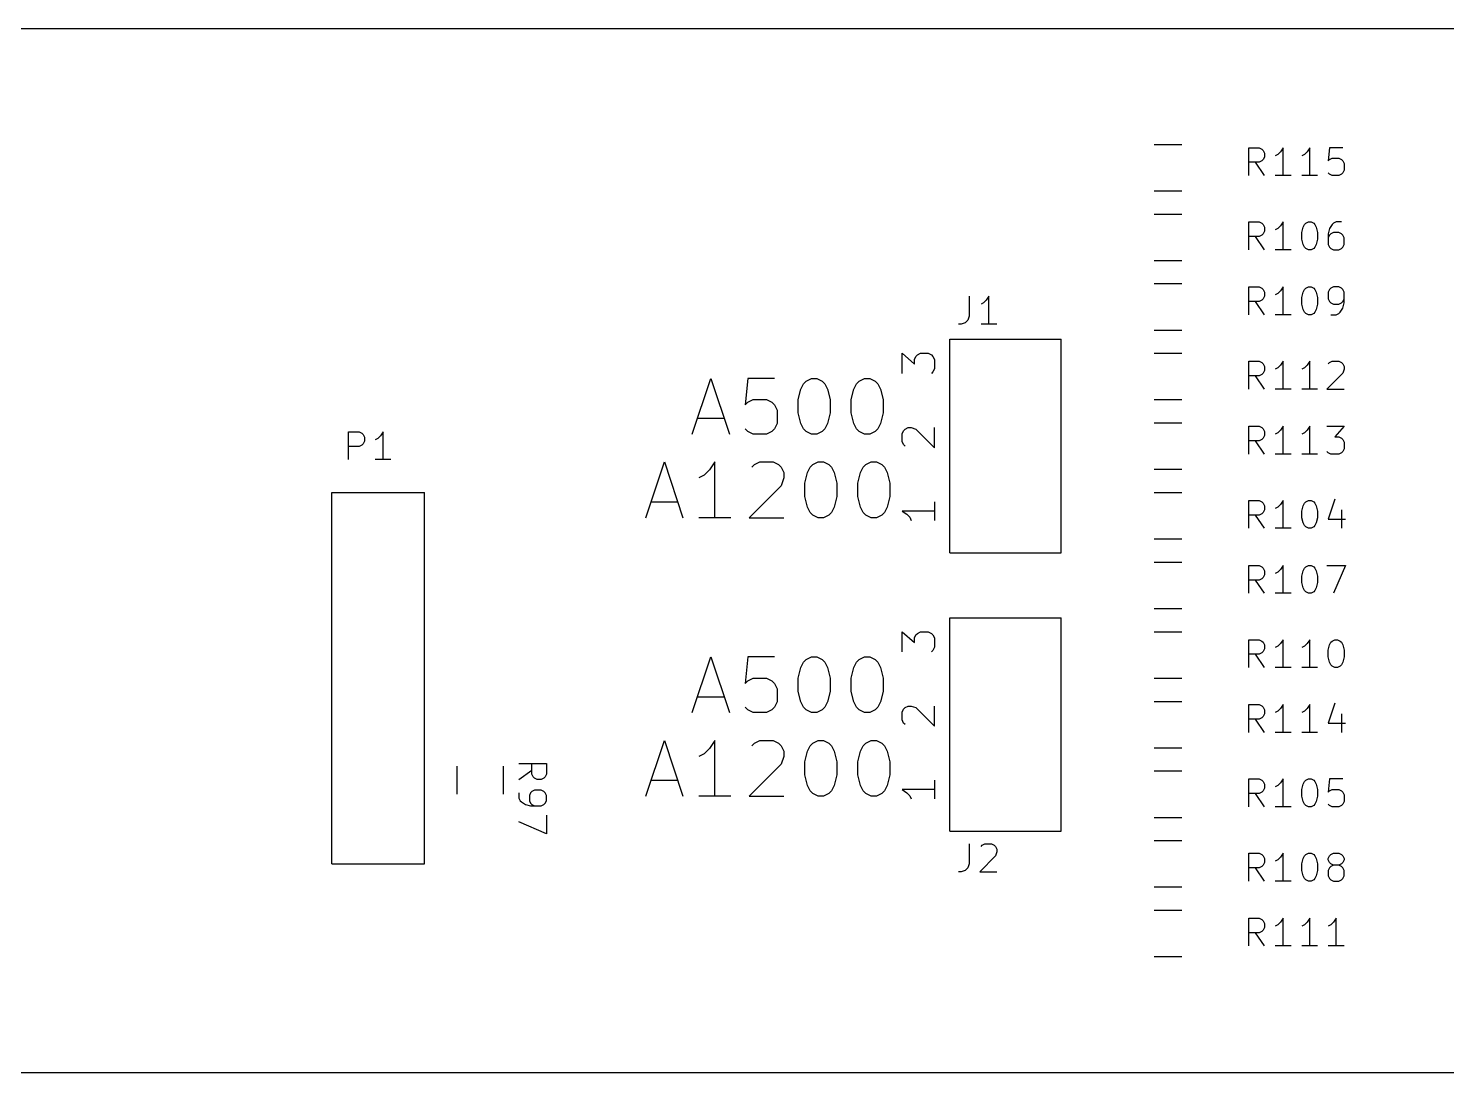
# Model space of a CAD drawing. Extents: x 0 to 449, y -142 to 0.
# Drawn here: x 370.91 to 409.74, y -28.73 to -0.15 of the extents above; entities that cross this region are included whole.
import ezdxf

# ---------------------------------------------------------------- set-up
doc = ezdxf.new("R2010")
doc.units = 0
doc.layers.get('0').update_dxf_attribs({"linetype": 'CONTINUOUS'})

msp = doc.modelspace()

# ---------------------------------------------------------------- linework, layer by layer
at = {"color": 7}
for p, q in [((0.152395, -0.151869), (449.41629, -0.151869)), ((401.727535, -3.326877), (402.489538, -3.326877)), ((404.318793, -4.179594), (404.318793, -3.417592)), ((404.318793, -3.417592), (404.609074, -3.417592)), ((404.609074, -3.417592), (404.681654, -3.453878)), ((404.681654, -3.453878), (404.717934, -3.490163)), ((404.717934, -3.490163), (404.754224, -3.562735)), ((405.262225, -3.417592), (405.189655, -3.526449)), ((405.262225, -4.179594), (405.262225, -3.417592)), ((405.987937, -3.417592), (405.915367, -3.526449)), ((405.987937, -4.179594), (405.987937, -3.417592)), ((406.532229, -3.417592), (406.495939, -3.78045)), ((406.89508, -3.417592), (406.532229, -3.417592)), ((404.609074, -3.816736), (404.318793, -3.816736)), ((404.754224, -4.179594), (404.500223, -3.816736)), ((404.681654, -3.78045), (404.609074, -3.816736)), ((404.717934, -3.744164), (404.681654, -3.78045)), ((404.754224, -3.671592), (404.717934, -3.744164)), ((404.754224, -3.562735), (404.754224, -3.671592)), ((405.117075, -3.59902), (405.044505, -3.635306)), ((405.189655, -3.526449), (405.117075, -3.59902)), ((405.842797, -3.59902), (405.770227, -3.635306)), ((405.915367, -3.526449), (405.842797, -3.59902)), ((406.495939, -3.78045), (406.532229, -3.744164)), ((406.532229, -3.744164), (406.604799, -3.707879)), ((406.604799, -3.707879), (406.78623, -3.707879)), ((406.78623, -3.707879), (406.8588, -3.744164)), ((406.8588, -3.744164), (406.89508, -3.78045)), ((406.89508, -3.78045), (406.93137, -3.853021)), ((406.93137, -3.853021), (406.93137, -4.03445)), ((405.479936, -4.179594), (405.044505, -4.179594)), ((406.205658, -4.179594), (405.770227, -4.179594)), ((406.532229, -4.143308), (406.495939, -4.107022)), ((406.604799, -4.179594), (406.532229, -4.143308)), ((406.78623, -4.179594), (406.604799, -4.179594)), ((406.8588, -4.143308), (406.78623, -4.179594)), ((406.89508, -4.107022), (406.8588, -4.143308)), ((406.93137, -4.03445), (406.89508, -4.107022)), ((401.727535, -4.596881), (402.489538, -4.596881)), ((401.727535, -5.231883), (402.489538, -5.231883)), ((404.318793, -6.2116), (404.318793, -5.449597)), ((404.318793, -5.449597), (404.609074, -5.449597)), ((404.609074, -5.449597), (404.681654, -5.485884)), ((404.681654, -5.812456), (404.609074, -5.848742)), ((404.681654, -5.485884), (404.717934, -5.522169)), ((404.717934, -5.776169), (404.681654, -5.812456)), ((404.717934, -5.522169), (404.754224, -5.594741)), ((404.754224, -5.703598), (404.717934, -5.776169)), ((404.754224, -5.594741), (404.754224, -5.703598)), ((405.117075, -5.631026), (405.044505, -5.667312)), ((405.189655, -5.558455), (405.117075, -5.631026)), ((405.262225, -5.449597), (405.189655, -5.558455)), ((405.262225, -6.2116), (405.262225, -5.449597)), ((405.770227, -5.739884), (405.806507, -5.594741)), ((405.770227, -5.921313), (405.770227, -5.739884)), ((405.806507, -5.594741), (405.842797, -5.522169)), ((405.842797, -5.522169), (405.879077, -5.485884)), ((405.879077, -5.485884), (405.951657, -5.449597)), ((405.951657, -5.449597), (406.024228, -5.449597)), ((406.024228, -5.449597), (406.096798, -5.485884)), ((406.096798, -5.485884), (406.133078, -5.522169)), ((406.133078, -5.522169), (406.169368, -5.594741)), ((406.169368, -5.594741), (406.205658, -5.739884)), ((406.205658, -5.739884), (406.205658, -5.921313)), ((406.532229, -5.631026), (406.495939, -5.776169)), ((406.495939, -5.776169), (406.495939, -6.066456)), ((406.532229, -5.812456), (406.495939, -5.885027)), ((406.604799, -5.522169), (406.532229, -5.631026)), ((406.568509, -5.776169), (406.532229, -5.812456)), ((406.641079, -5.739884), (406.568509, -5.776169)), ((406.641079, -5.485884), (406.604799, -5.522169)), ((406.713659, -5.449597), (406.641079, -5.485884)), ((406.78623, -5.739884), (406.641079, -5.739884)), ((406.8588, -5.449597), (406.713659, -5.449597)), ((406.8588, -5.776169), (406.78623, -5.739884)), ((406.89508, -5.812456), (406.8588, -5.776169)), ((406.93137, -5.885027), (406.89508, -5.812456)), ((404.609074, -5.848742), (404.318793, -5.848742)), ((404.754224, -6.2116), (404.500223, -5.848742)), ((405.479936, -6.2116), (405.044505, -6.2116)), ((405.806507, -6.066456), (405.770227, -5.921313)), ((405.842797, -6.139027), (405.806507, -6.066456)), ((405.879077, -6.175314), (405.842797, -6.139027)), ((405.951657, -6.2116), (405.879077, -6.175314)), ((406.024228, -6.2116), (405.951657, -6.2116)), ((406.096798, -6.175314), (406.024228, -6.2116)), ((406.133078, -6.139027), (406.096798, -6.175314)), ((406.169368, -6.066456), (406.133078, -6.139027)), ((406.205658, -5.921313), (406.169368, -6.066456)), ((406.495939, -6.066456), (406.532229, -6.139027)), ((406.532229, -6.139027), (406.568509, -6.175314)), ((406.568509, -6.175314), (406.641079, -6.2116)), ((406.641079, -6.2116), (406.78623, -6.2116)), ((406.78623, -6.2116), (406.8588, -6.175314)), ((406.8588, -6.175314), (406.89508, -6.139027)), ((406.89508, -6.139027), (406.93137, -6.066456)), ((406.93137, -6.066456), (406.93137, -5.885027)), ((401.727535, -6.501886), (402.489538, -6.501886)), ((401.727535, -7.136888), (402.489538, -7.136888)), ((404.318793, -7.989605), (404.318793, -7.227603)), ((404.318793, -7.227603), (404.609074, -7.227603)), ((404.609074, -7.227603), (404.681654, -7.263889)), ((404.681654, -7.263889), (404.717934, -7.300174)), ((404.717934, -7.300174), (404.754224, -7.372746)), ((404.754224, -7.372746), (404.754224, -7.481603)), ((405.189655, -7.33646), (405.117075, -7.409031)), ((405.262225, -7.227603), (405.189655, -7.33646)), ((405.262225, -7.989605), (405.262225, -7.227603)), ((405.770227, -7.517889), (405.806507, -7.372746)), ((405.806507, -7.372746), (405.842797, -7.300174)), ((405.842797, -7.300174), (405.879077, -7.263889)), ((405.879077, -7.263889), (405.951657, -7.227603)), ((405.951657, -7.227603), (406.024228, -7.227603)), ((406.024228, -7.227603), (406.096798, -7.263889)), ((406.096798, -7.263889), (406.133078, -7.300174)), ((406.133078, -7.300174), (406.169368, -7.372746)), ((406.169368, -7.372746), (406.205658, -7.517889)), ((406.532229, -7.300174), (406.495939, -7.372746)), ((406.495939, -7.372746), (406.495939, -7.554174)), ((406.568509, -7.263889), (406.532229, -7.300174)), ((406.641079, -7.227603), (406.568509, -7.263889)), ((406.78623, -7.227603), (406.641079, -7.227603)), ((406.8588, -7.263889), (406.78623, -7.227603)), ((406.89508, -7.300174), (406.8588, -7.263889)), ((406.93137, -7.372746), (406.89508, -7.300174)), ((406.93137, -7.663032), (406.93137, -7.372746)), ((396.662481, -7.481603), (396.662481, -8.025891)), ((397.061632, -7.663032), (396.989052, -7.699318)), ((397.134202, -7.590461), (397.061632, -7.663032)), ((397.206773, -7.481603), (397.134202, -7.590461)), ((397.206773, -8.243605), (397.206773, -7.481603)), ((404.609074, -7.626747), (404.318793, -7.626747)), ((404.754224, -7.989605), (404.500223, -7.626747)), ((404.681654, -7.590461), (404.609074, -7.626747)), ((404.717934, -7.554174), (404.681654, -7.590461)), ((404.754224, -7.481603), (404.717934, -7.554174)), ((405.117075, -7.409031), (405.044505, -7.445317)), ((405.770227, -7.699318), (405.770227, -7.517889)), ((405.806507, -7.844461), (405.770227, -7.699318)), ((406.205658, -7.699318), (406.169368, -7.844461)), ((406.205658, -7.517889), (406.205658, -7.699318)), ((406.495939, -7.554174), (406.532229, -7.626747)), ((406.532229, -7.626747), (406.568509, -7.663032)), ((406.568509, -7.663032), (406.641079, -7.699318)), ((406.641079, -7.699318), (406.78623, -7.699318)), ((406.78623, -7.699318), (406.8588, -7.663032)), ((406.8588, -7.663032), (406.89508, -7.626747)), ((406.89508, -7.626747), (406.93137, -7.554174)), ((406.89508, -7.808175), (406.93137, -7.663032)), ((396.626201, -8.134748), (396.553631, -8.207319)), ((396.662481, -8.025891), (396.626201, -8.134748)), ((405.479936, -7.989605), (405.044505, -7.989605)), ((405.842797, -7.917032), (405.806507, -7.844461)), ((405.879077, -7.953319), (405.842797, -7.917032)), ((405.951657, -7.989605), (405.879077, -7.953319)), ((406.024228, -7.989605), (405.951657, -7.989605)), ((406.096798, -7.953319), (406.024228, -7.989605)), ((406.133078, -7.917032), (406.096798, -7.953319)), ((406.169368, -7.844461), (406.133078, -7.917032)), ((406.568509, -7.989605), (406.713659, -7.989605)), ((406.713659, -7.989605), (406.78623, -7.953319)), ((406.78623, -7.953319), (406.82251, -7.917032)), ((406.82251, -7.917032), (406.89508, -7.808175)), ((396.44477, -8.243605), (396.3722, -8.243605)), ((396.553631, -8.207319), (396.44477, -8.243605)), ((397.424483, -8.243605), (396.989052, -8.243605)), ((401.727535, -8.406892), (402.489538, -8.406892)), ((396.13952, -14.502909), (396.13952, -8.660893)), ((396.13952, -8.660893), (399.187528, -8.660893)), ((399.187528, -14.502909), (399.187528, -8.660893)), ((394.827176, -9.594345), (394.827176, -9.04401)), ((394.827176, -9.04401), (395.165847, -9.340344)), ((395.165847, -9.213344), (395.208177, -9.128677)), ((395.165847, -9.340344), (395.165847, -9.213344)), ((395.208177, -9.128677), (395.250517, -9.086344)), ((395.250517, -9.086344), (395.335177, -9.04401)), ((395.335177, -9.04401), (395.546848, -9.04401)), ((395.546848, -9.04401), (395.631518, -9.086344)), ((395.631518, -9.086344), (395.673848, -9.128677)), ((395.673848, -9.128677), (395.716178, -9.213344)), ((395.716178, -9.213344), (395.716178, -9.467345)), ((401.727535, -9.041894), (402.489538, -9.041894)), ((404.318793, -10.02161), (404.318793, -9.259608)), ((404.318793, -9.259608), (404.609074, -9.259608)), ((404.609074, -9.259608), (404.681654, -9.295894)), ((404.681654, -9.295894), (404.717934, -9.332179)), ((405.262225, -9.259608), (405.189655, -9.368466)), ((405.262225, -10.02161), (405.262225, -9.259608)), ((405.987937, -9.259608), (405.915367, -9.368466)), ((405.987937, -10.02161), (405.987937, -9.259608)), ((406.495939, -9.332179), (406.532229, -9.295894)), ((406.532229, -9.295894), (406.604799, -9.259608)), ((406.604799, -9.259608), (406.78623, -9.259608)), ((406.78623, -9.259608), (406.8588, -9.295894)), ((406.8588, -9.295894), (406.89508, -9.332179)), ((395.673848, -9.552011), (395.631518, -9.594345)), ((395.716178, -9.467345), (395.673848, -9.552011)), ((404.609074, -9.658752), (404.318793, -9.658752)), ((404.754224, -10.02161), (404.500223, -9.658752)), ((404.681654, -9.622466), (404.609074, -9.658752)), ((404.717934, -9.58618), (404.681654, -9.622466)), ((404.717934, -9.332179), (404.754224, -9.404752)), ((404.754224, -9.513609), (404.717934, -9.58618)), ((404.754224, -9.404752), (404.754224, -9.513609)), ((405.117075, -9.441037), (405.044505, -9.477323)), ((405.189655, -9.368466), (405.117075, -9.441037)), ((405.842797, -9.441037), (405.770227, -9.477323)), ((405.915367, -9.368466), (405.842797, -9.441037)), ((406.89508, -9.58618), (406.459659, -10.02161)), ((406.89508, -9.332179), (406.93137, -9.404752)), ((406.93137, -9.477323), (406.89508, -9.58618)), ((406.93137, -9.404752), (406.93137, -9.477323)), ((389.08374, -11.255328), (389.591741, -9.731324)), ((389.591741, -9.731324), (390.099743, -11.255328)), ((390.607744, -9.731324), (390.535174, -10.45704)), ((391.333456, -9.731324), (390.607744, -9.731324)), ((391.986608, -10.311897), (392.059178, -10.02161)), ((392.059178, -10.02161), (392.131748, -9.876467)), ((392.131748, -9.876467), (392.204318, -9.803896)), ((392.204318, -9.803896), (392.349459, -9.731324)), ((392.349459, -9.731324), (392.494609, -9.731324)), ((392.494609, -9.731324), (392.63975, -9.803896)), ((392.63975, -9.803896), (392.71232, -9.876467)), ((392.71232, -9.876467), (392.78489, -10.02161)), ((392.78489, -10.02161), (392.85746, -10.311897)), ((393.438032, -10.311897), (393.510612, -10.02161)), ((393.510612, -10.02161), (393.583182, -9.876467)), ((393.583182, -9.876467), (393.655753, -9.803896)), ((393.655753, -9.803896), (393.800893, -9.731324)), ((393.800893, -9.731324), (393.946033, -9.731324)), ((393.946033, -9.731324), (394.091184, -9.803896)), ((394.091184, -9.803896), (394.163754, -9.876467)), ((394.163754, -9.876467), (394.236324, -10.02161)), ((394.236324, -10.02161), (394.308894, -10.311897)), ((405.479936, -10.02161), (405.044505, -10.02161)), ((406.205658, -10.02161), (405.770227, -10.02161)), ((406.459659, -10.02161), (406.93137, -10.02161)), ((390.535174, -10.45704), (390.607744, -10.384468)), ((390.607744, -10.384468), (390.752884, -10.311897)), ((390.752884, -10.311897), (391.115745, -10.311897)), ((391.115745, -10.311897), (391.260886, -10.384468)), ((391.260886, -10.384468), (391.333456, -10.45704)), ((391.333456, -10.45704), (391.406026, -10.602183)), ((391.986608, -10.674755), (391.986608, -10.311897)), ((392.85746, -10.311897), (392.85746, -10.674755)), ((393.438032, -10.674755), (393.438032, -10.311897)), ((394.308894, -10.311897), (394.308894, -10.674755)), ((401.727535, -10.311897), (402.489538, -10.311897)), ((389.22888, -10.819899), (389.954602, -10.819899)), ((391.406026, -10.602183), (391.406026, -10.965041)), ((392.059178, -10.965041), (391.986608, -10.674755)), ((392.85746, -10.674755), (392.78489, -10.965041)), ((393.510612, -10.965041), (393.438032, -10.674755)), ((394.308894, -10.674755), (394.236324, -10.965041)), ((379.674373, -11.952016), (379.674373, -11.190014)), ((379.674373, -11.190014), (379.964654, -11.190014)), ((379.964654, -11.190014), (380.037234, -11.2263)), ((380.037234, -11.2263), (380.073514, -11.262585)), ((380.617806, -11.190014), (380.545236, -11.298871)), ((380.617806, -11.952016), (380.617806, -11.190014)), ((390.607744, -11.182757), (390.535174, -11.110184)), ((390.752884, -11.255328), (390.607744, -11.182757)), ((391.115745, -11.255328), (390.752884, -11.255328)), ((391.260886, -11.182757), (391.115745, -11.255328)), ((391.333456, -11.110184), (391.260886, -11.182757)), ((391.406026, -10.965041), (391.333456, -11.110184)), ((392.131748, -11.110184), (392.059178, -10.965041)), ((392.204318, -11.182757), (392.131748, -11.110184)), ((392.349459, -11.255328), (392.204318, -11.182757)), ((392.494609, -11.255328), (392.349459, -11.255328)), ((392.63975, -11.182757), (392.494609, -11.255328)), ((392.71232, -11.110184), (392.63975, -11.182757)), ((392.78489, -10.965041), (392.71232, -11.110184)), ((393.583182, -11.110184), (393.510612, -10.965041)), ((393.655753, -11.182757), (393.583182, -11.110184)), ((393.800893, -11.255328), (393.655753, -11.182757)), ((393.946033, -11.255328), (393.800893, -11.255328)), ((394.091184, -11.182757), (393.946033, -11.255328)), ((394.163754, -11.110184), (394.091184, -11.182757)), ((394.236324, -10.965041), (394.163754, -11.110184)), ((394.827176, -11.24535), (394.869516, -11.160683)), ((394.827176, -11.457016), (394.827176, -11.24535)), ((394.869516, -11.160683), (394.911846, -11.11835)), ((394.911846, -11.11835), (394.996516, -11.076015)), ((394.996516, -11.076015), (395.081177, -11.076015)), ((395.081177, -11.076015), (395.208177, -11.11835)), ((395.208177, -11.11835), (395.716178, -11.626351)), ((395.716178, -11.626351), (395.716178, -11.076015)), ((401.727535, -10.946899), (402.489538, -10.946899)), ((404.318793, -11.799615), (404.318793, -11.037613)), ((404.318793, -11.037613), (404.609074, -11.037613)), ((404.609074, -11.037613), (404.681654, -11.073899)), ((404.681654, -11.073899), (404.717934, -11.110184)), ((404.717934, -11.110184), (404.754224, -11.182757)), ((404.754224, -11.182757), (404.754224, -11.291614)), ((405.117075, -11.219042), (405.044505, -11.255328)), ((405.189655, -11.146471), (405.117075, -11.219042)), ((405.262225, -11.037613), (405.189655, -11.146471)), ((405.262225, -11.799615), (405.262225, -11.037613)), ((405.842797, -11.219042), (405.770227, -11.255328)), ((405.915367, -11.146471), (405.842797, -11.219042)), ((405.987937, -11.037613), (405.915367, -11.146471)), ((405.987937, -11.799615), (405.987937, -11.037613)), ((406.459659, -11.037613), (406.93137, -11.037613)), ((406.93137, -11.037613), (406.677369, -11.3279)), ((379.964654, -11.589158), (379.674373, -11.589158)), ((380.037234, -11.552872), (379.964654, -11.589158)), ((380.073514, -11.516586), (380.037234, -11.552872)), ((380.073514, -11.262585), (380.109804, -11.335157)), ((380.109804, -11.444014), (380.073514, -11.516586)), ((380.109804, -11.335157), (380.109804, -11.444014)), ((380.472655, -11.371442), (380.400085, -11.407728)), ((380.545236, -11.298871), (380.472655, -11.371442)), ((394.869516, -11.541684), (394.827176, -11.457016)), ((394.911846, -11.584017), (394.869516, -11.541684)), ((404.609074, -11.436757), (404.318793, -11.436757)), ((404.754224, -11.799615), (404.500223, -11.436757)), ((404.681654, -11.400471), (404.609074, -11.436757)), ((404.717934, -11.364185), (404.681654, -11.400471)), ((404.754224, -11.291614), (404.717934, -11.364185)), ((406.677369, -11.3279), (406.78623, -11.3279)), ((406.78623, -11.3279), (406.8588, -11.364185)), ((406.8588, -11.364185), (406.89508, -11.400471)), ((406.89508, -11.400471), (406.93137, -11.473043)), ((406.93137, -11.473043), (406.93137, -11.654472)), ((380.835516, -11.952016), (380.400085, -11.952016)), ((387.813736, -13.541334), (388.321738, -12.01733)), ((388.321738, -12.01733), (388.829739, -13.541334)), ((389.700601, -12.01733), (389.555451, -12.235045)), ((389.700601, -13.541334), (389.700601, -12.01733)), ((390.789174, -12.089902), (390.934315, -12.01733)), ((390.934315, -12.01733), (391.297176, -12.01733)), ((391.297176, -12.01733), (391.442316, -12.089902)), ((392.385749, -12.089902), (392.530889, -12.01733)), ((392.530889, -12.01733), (392.67603, -12.01733)), ((392.67603, -12.01733), (392.82118, -12.089902)), ((393.837183, -12.089902), (393.982324, -12.01733)), ((393.982324, -12.01733), (394.127464, -12.01733)), ((394.127464, -12.01733), (394.272614, -12.089902)), ((405.479936, -11.799615), (405.044505, -11.799615)), ((406.205658, -11.799615), (405.770227, -11.799615)), ((406.495939, -11.763329), (406.459659, -11.727043)), ((406.568509, -11.799615), (406.495939, -11.763329)), ((406.78623, -11.799615), (406.568509, -11.799615)), ((406.8588, -11.763329), (406.78623, -11.799615)), ((406.89508, -11.727043), (406.8588, -11.763329)), ((406.93137, -11.654472), (406.89508, -11.727043)), ((389.410311, -12.380188), (389.26517, -12.45276)), ((389.555451, -12.235045), (389.410311, -12.380188)), ((390.716604, -12.162473), (390.789174, -12.089902)), ((391.442316, -12.089902), (391.514887, -12.162473)), ((391.514887, -12.162473), (391.587457, -12.307617)), ((391.587457, -12.307617), (391.587457, -12.45276)), ((392.168028, -12.597904), (392.240609, -12.307617)), ((392.240609, -12.307617), (392.313179, -12.162473)), ((392.313179, -12.162473), (392.385749, -12.089902)), ((392.82118, -12.089902), (392.89375, -12.162473)), ((392.89375, -12.162473), (392.966321, -12.307617)), ((392.966321, -12.307617), (393.038891, -12.597904)), ((393.619462, -12.597904), (393.692033, -12.307617)), ((393.692033, -12.307617), (393.764613, -12.162473)), ((393.764613, -12.162473), (393.837183, -12.089902)), ((394.272614, -12.089902), (394.345185, -12.162473)), ((394.345185, -12.162473), (394.417755, -12.307617)), ((394.417755, -12.307617), (394.490325, -12.597904)), ((401.727535, -12.216903), (402.489538, -12.216903)), ((391.514887, -12.670475), (390.644024, -13.541334)), ((391.587457, -12.45276), (391.514887, -12.670475)), ((392.168028, -12.960762), (392.168028, -12.597904)), ((393.038891, -12.597904), (393.038891, -12.960762)), ((393.619462, -12.960762), (393.619462, -12.597904)), ((394.490325, -12.597904), (394.490325, -12.960762)), ((379.216722, -12.851904), (381.756729, -12.851904)), ((379.216722, -23.011933), (379.216722, -12.851904)), ((381.756729, -23.011933), (381.756729, -12.851904)), ((387.958876, -13.105905), (388.684599, -13.105905)), ((392.240609, -13.251048), (392.168028, -12.960762)), ((393.038891, -12.960762), (392.966321, -13.251048)), ((393.692033, -13.251048), (393.619462, -12.960762)), ((394.490325, -12.960762), (394.417755, -13.251048)), ((395.716178, -13.108021), (395.716178, -13.616023)), ((401.727535, -12.851904), (402.489538, -12.851904)), ((404.318793, -13.831621), (404.318793, -13.069619)), ((404.318793, -13.069619), (404.609074, -13.069619)), ((404.609074, -13.069619), (404.681654, -13.105905)), ((404.681654, -13.105905), (404.717934, -13.14219)), ((404.717934, -13.14219), (404.754224, -13.214762)), ((405.189655, -13.178476), (405.117075, -13.251048)), ((405.262225, -13.069619), (405.189655, -13.178476)), ((405.262225, -13.831621), (405.262225, -13.069619)), ((405.806507, -13.214762), (405.842797, -13.14219)), ((405.842797, -13.14219), (405.879077, -13.105905)), ((405.879077, -13.105905), (405.951657, -13.069619)), ((405.951657, -13.069619), (406.024228, -13.069619)), ((406.024228, -13.069619), (406.096798, -13.105905)), ((406.096798, -13.105905), (406.133078, -13.14219)), ((406.133078, -13.14219), (406.169368, -13.214762)), ((406.677369, -13.033333), (406.495939, -13.57762)), ((390.136023, -13.541334), (389.26517, -13.541334)), ((390.644024, -13.541334), (391.587457, -13.541334)), ((392.313179, -13.396191), (392.240609, -13.251048)), ((392.385749, -13.468763), (392.313179, -13.396191)), ((392.530889, -13.541334), (392.385749, -13.468763)), ((392.67603, -13.541334), (392.530889, -13.541334)), ((392.82118, -13.468763), (392.67603, -13.541334)), ((392.89375, -13.396191), (392.82118, -13.468763)), ((392.966321, -13.251048), (392.89375, -13.396191)), ((393.764613, -13.396191), (393.692033, -13.251048)), ((393.837183, -13.468763), (393.764613, -13.396191)), ((393.982324, -13.541334), (393.837183, -13.468763)), ((394.127464, -13.541334), (393.982324, -13.541334)), ((394.272614, -13.468763), (394.127464, -13.541334)), ((394.345185, -13.396191), (394.272614, -13.468763)), ((394.417755, -13.251048), (394.345185, -13.396191)), ((395.716178, -13.362022), (394.827176, -13.362022)), ((394.827176, -13.362022), (394.954176, -13.446689)), ((394.954176, -13.446689), (395.038847, -13.531356)), ((395.038847, -13.531356), (395.081177, -13.616023)), ((404.609074, -13.468763), (404.318793, -13.468763)), ((404.754224, -13.831621), (404.500223, -13.468763)), ((404.681654, -13.432477), (404.609074, -13.468763)), ((404.717934, -13.396191), (404.681654, -13.432477)), ((404.754224, -13.32362), (404.717934, -13.396191)), ((404.754224, -13.214762), (404.754224, -13.32362)), ((405.117075, -13.251048), (405.044505, -13.287334)), ((405.770227, -13.359906), (405.806507, -13.214762)), ((405.770227, -13.541334), (405.770227, -13.359906)), ((405.806507, -13.686478), (405.770227, -13.541334)), ((406.169368, -13.214762), (406.205658, -13.359906)), ((406.205658, -13.541334), (406.169368, -13.686478)), ((406.205658, -13.359906), (406.205658, -13.541334)), ((406.495939, -13.57762), (406.96766, -13.57762)), ((406.8588, -13.32362), (406.8588, -13.831621)), ((405.479936, -13.831621), (405.044505, -13.831621)), ((405.842797, -13.759049), (405.806507, -13.686478)), ((405.879077, -13.795335), (405.842797, -13.759049)), ((405.951657, -13.831621), (405.879077, -13.795335)), ((406.024228, -13.831621), (405.951657, -13.831621)), ((406.096798, -13.795335), (406.024228, -13.831621)), ((406.133078, -13.759049), (406.096798, -13.795335)), ((406.169368, -13.686478), (406.133078, -13.759049)), ((401.727535, -14.121908), (402.489538, -14.121908)), ((396.13952, -14.502909), (399.187528, -14.502909)), ((401.727535, -14.75691), (402.489538, -14.75691)), ((404.318793, -15.609626), (404.318793, -14.847624)), ((404.318793, -14.847624), (404.609074, -14.847624)), ((404.609074, -14.847624), (404.681654, -14.88391)), ((404.681654, -14.88391), (404.717934, -14.920195)), ((404.717934, -14.920195), (404.754224, -14.992767)), ((404.754224, -15.101625), (404.717934, -15.174196)), ((404.754224, -14.992767), (404.754224, -15.101625)), ((405.117075, -15.029053), (405.044505, -15.065339)), ((405.189655, -14.956481), (405.117075, -15.029053)), ((405.262225, -14.847624), (405.189655, -14.956481)), ((405.262225, -15.609626), (405.262225, -14.847624)), ((405.770227, -15.137911), (405.806507, -14.992767)), ((405.770227, -15.319339), (405.770227, -15.137911)), ((405.806507, -14.992767), (405.842797, -14.920195)), ((405.842797, -14.920195), (405.879077, -14.88391)), ((405.879077, -14.88391), (405.951657, -14.847624)), ((405.951657, -14.847624), (406.024228, -14.847624)), ((406.024228, -14.847624), (406.096798, -14.88391)), ((406.096798, -14.88391), (406.133078, -14.920195)), ((406.133078, -14.920195), (406.169368, -14.992767)), ((406.169368, -14.992767), (406.205658, -15.137911)), ((406.205658, -15.137911), (406.205658, -15.319339)), ((406.459659, -14.847624), (406.96766, -14.847624)), ((406.96766, -14.847624), (406.641079, -15.609626)), ((404.609074, -15.246768), (404.318793, -15.246768)), ((404.754224, -15.609626), (404.500223, -15.246768)), ((404.681654, -15.210482), (404.609074, -15.246768)), ((404.717934, -15.174196), (404.681654, -15.210482)), ((405.806507, -15.464483), (405.770227, -15.319339)), ((405.842797, -15.537054), (405.806507, -15.464483)), ((406.169368, -15.464483), (406.133078, -15.537054)), ((406.205658, -15.319339), (406.169368, -15.464483)), ((405.479936, -15.609626), (405.044505, -15.609626)), ((405.879077, -15.57334), (405.842797, -15.537054)), ((405.951657, -15.609626), (405.879077, -15.57334)), ((406.024228, -15.609626), (405.951657, -15.609626)), ((406.096798, -15.57334), (406.024228, -15.609626)), ((406.133078, -15.537054), (406.096798, -15.57334)), ((396.13952, -22.122931), (396.13952, -16.280914)), ((396.13952, -16.280914), (399.187528, -16.280914)), ((399.187528, -22.122931), (399.187528, -16.280914)), ((401.727535, -16.026913), (402.489538, -16.026913)), ((394.827176, -17.214367), (394.827176, -16.664031)), ((394.827176, -16.664031), (395.165847, -16.960366)), ((395.250517, -16.706365), (395.335177, -16.664031)), ((395.335177, -16.664031), (395.546848, -16.664031)), ((395.546848, -16.664031), (395.631518, -16.706365)), ((401.727535, -16.661915), (402.489538, -16.661915)), ((395.165847, -16.833366), (395.208177, -16.748698)), ((395.165847, -16.960366), (395.165847, -16.833366)), ((395.208177, -16.748698), (395.250517, -16.706365)), ((395.631518, -16.706365), (395.673848, -16.748698)), ((395.673848, -16.748698), (395.716178, -16.833366)), ((395.716178, -16.833366), (395.716178, -17.087366)), ((404.318793, -17.641632), (404.318793, -16.87963)), ((404.318793, -16.87963), (404.609074, -16.87963)), ((404.609074, -16.87963), (404.681654, -16.915916)), ((404.681654, -16.915916), (404.717934, -16.952201)), ((404.717934, -16.952201), (404.754224, -17.024773)), ((404.754224, -17.024773), (404.754224, -17.133631)), ((405.117075, -17.061058), (405.044505, -17.097344)), ((405.189655, -16.988487), (405.117075, -17.061058)), ((405.262225, -16.87963), (405.189655, -16.988487)), ((405.262225, -17.641632), (405.262225, -16.87963)), ((405.842797, -17.061058), (405.770227, -17.097344)), ((405.915367, -16.988487), (405.842797, -17.061058)), ((405.987937, -16.87963), (405.915367, -16.988487)), ((405.987937, -17.641632), (405.987937, -16.87963)), ((406.495939, -17.169917), (406.532229, -17.024773)), ((406.532229, -17.024773), (406.568509, -16.952201)), ((406.568509, -16.952201), (406.604799, -16.915916)), ((406.604799, -16.915916), (406.677369, -16.87963)), ((406.677369, -16.87963), (406.74994, -16.87963)), ((406.74994, -16.87963), (406.82251, -16.915916)), ((406.82251, -16.915916), (406.8588, -16.952201)), ((406.8588, -16.952201), (406.89508, -17.024773)), ((406.89508, -17.024773), (406.93137, -17.169917)), ((389.08374, -18.875349), (389.591741, -17.351345)), ((389.591741, -17.351345), (390.099743, -18.875349)), ((390.607744, -17.351345), (390.535174, -18.077061)), ((391.333456, -17.351345), (390.607744, -17.351345)), ((392.131748, -17.496489), (392.204318, -17.423917)), ((392.204318, -17.423917), (392.349459, -17.351345)), ((392.349459, -17.351345), (392.494609, -17.351345)), ((392.494609, -17.351345), (392.63975, -17.423917)), ((392.63975, -17.423917), (392.71232, -17.496489)), ((393.583182, -17.496489), (393.655753, -17.423917)), ((393.655753, -17.423917), (393.800893, -17.351345)), ((393.800893, -17.351345), (393.946033, -17.351345)), ((393.946033, -17.351345), (394.091184, -17.423917)), ((394.091184, -17.423917), (394.163754, -17.496489)), ((395.673848, -17.172033), (395.631518, -17.214367)), ((395.716178, -17.087366), (395.673848, -17.172033)), ((404.609074, -17.278774), (404.318793, -17.278774)), ((404.754224, -17.641632), (404.500223, -17.278774)), ((404.681654, -17.242488), (404.609074, -17.278774)), ((404.717934, -17.206202), (404.681654, -17.242488)), ((404.754224, -17.133631), (404.717934, -17.206202)), ((406.495939, -17.351345), (406.495939, -17.169917)), ((406.532229, -17.496489), (406.495939, -17.351345)), ((406.93137, -17.351345), (406.89508, -17.496489)), ((406.93137, -17.169917), (406.93137, -17.351345)), ((391.986608, -17.931919), (392.059178, -17.641632)), ((392.059178, -17.641632), (392.131748, -17.496489)), ((392.71232, -17.496489), (392.78489, -17.641632)), ((392.78489, -17.641632), (392.85746, -17.931919)), ((393.438032, -17.931919), (393.510612, -17.641632)), ((393.510612, -17.641632), (393.583182, -17.496489)), ((394.163754, -17.496489), (394.236324, -17.641632)), ((394.236324, -17.641632), (394.308894, -17.931919)), ((405.479936, -17.641632), (405.044505, -17.641632)), ((406.205658, -17.641632), (405.770227, -17.641632)), ((406.568509, -17.56906), (406.532229, -17.496489)), ((406.604799, -17.605346), (406.568509, -17.56906)), ((406.677369, -17.641632), (406.604799, -17.605346)), ((406.74994, -17.641632), (406.677369, -17.641632)), ((406.82251, -17.605346), (406.74994, -17.641632)), ((406.8588, -17.56906), (406.82251, -17.605346)), ((406.89508, -17.496489), (406.8588, -17.56906)), ((390.535174, -18.077061), (390.607744, -18.00449)), ((390.607744, -18.00449), (390.752884, -17.931919)), ((390.752884, -17.931919), (391.115745, -17.931919)), ((391.115745, -17.931919), (391.260886, -18.00449)), ((391.260886, -18.00449), (391.333456, -18.077061)), ((391.333456, -18.077061), (391.406026, -18.222205)), ((391.406026, -18.222205), (391.406026, -18.585063)), ((391.986608, -18.294777), (391.986608, -17.931919)), ((392.85746, -17.931919), (392.85746, -18.294777)), ((393.438032, -18.294777), (393.438032, -17.931919)), ((394.308894, -17.931919), (394.308894, -18.294777)), ((401.727535, -17.931919), (402.489538, -17.931919)), ((389.22888, -18.43992), (389.954602, -18.43992)), ((391.406026, -18.585063), (391.333456, -18.730206)), ((392.059178, -18.585063), (391.986608, -18.294777)), ((392.131748, -18.730206), (392.059178, -18.585063)), ((392.78489, -18.585063), (392.71232, -18.730206)), ((392.85746, -18.294777), (392.78489, -18.585063)), ((393.510612, -18.585063), (393.438032, -18.294777)), ((393.583182, -18.730206), (393.510612, -18.585063)), ((394.236324, -18.585063), (394.163754, -18.730206)), ((394.308894, -18.294777), (394.236324, -18.585063)), ((401.727535, -18.566921), (402.489538, -18.566921)), ((406.677369, -18.621349), (406.495939, -19.165636)), ((390.607744, -18.802778), (390.535174, -18.730206)), ((390.752884, -18.875349), (390.607744, -18.802778)), ((391.115745, -18.875349), (390.752884, -18.875349)), ((391.260886, -18.802778), (391.115745, -18.875349)), ((391.333456, -18.730206), (391.260886, -18.802778)), ((392.204318, -18.802778), (392.131748, -18.730206)), ((392.349459, -18.875349), (392.204318, -18.802778)), ((392.494609, -18.875349), (392.349459, -18.875349)), ((392.63975, -18.802778), (392.494609, -18.875349)), ((392.71232, -18.730206), (392.63975, -18.802778)), ((393.655753, -18.802778), (393.583182, -18.730206)), ((393.800893, -18.875349), (393.655753, -18.802778)), ((393.946033, -18.875349), (393.800893, -18.875349)), ((394.091184, -18.802778), (393.946033, -18.875349)), ((394.163754, -18.730206), (394.091184, -18.802778)), ((394.827176, -18.865371), (394.869516, -18.780704)), ((394.827176, -19.077038), (394.827176, -18.865371)), ((394.869516, -18.780704), (394.911846, -18.738371)), ((394.911846, -18.738371), (394.996516, -18.696037)), ((394.996516, -18.696037), (395.081177, -18.696037)), ((395.081177, -18.696037), (395.208177, -18.738371)), ((395.208177, -18.738371), (395.716178, -19.246372)), ((395.716178, -19.246372), (395.716178, -18.696037)), ((404.318793, -19.419637), (404.318793, -18.657635)), ((404.318793, -18.657635), (404.609074, -18.657635)), ((404.609074, -18.657635), (404.681654, -18.693921)), ((404.681654, -19.020493), (404.609074, -19.056779)), ((404.681654, -18.693921), (404.717934, -18.730206)), ((404.717934, -18.984207), (404.681654, -19.020493)), ((404.717934, -18.730206), (404.754224, -18.802778)), ((404.754224, -18.911636), (404.717934, -18.984207)), ((404.754224, -18.802778), (404.754224, -18.911636)), ((405.117075, -18.839063), (405.044505, -18.875349)), ((405.189655, -18.766492), (405.117075, -18.839063)), ((405.262225, -18.657635), (405.189655, -18.766492)), ((405.262225, -19.419637), (405.262225, -18.657635)), ((405.842797, -18.839063), (405.770227, -18.875349)), ((405.915367, -18.766492), (405.842797, -18.839063)), ((405.987937, -18.657635), (405.915367, -18.766492)), ((405.987937, -19.419637), (405.987937, -18.657635)), ((406.8588, -18.911636), (406.8588, -19.419637)), ((394.869516, -19.161705), (394.827176, -19.077038)), ((394.911846, -19.204038), (394.869516, -19.161705)), ((404.609074, -19.056779), (404.318793, -19.056779)), ((404.754224, -19.419637), (404.500223, -19.056779)), ((406.495939, -19.165636), (406.96766, -19.165636)), ((387.813736, -21.161356), (388.321738, -19.637352)), ((388.321738, -19.637352), (388.829739, -21.161356)), ((389.700601, -19.637352), (389.555451, -19.855066)), ((389.700601, -21.161356), (389.700601, -19.637352)), ((390.716604, -19.782495), (390.789174, -19.709924)), ((390.789174, -19.709924), (390.934315, -19.637352)), ((390.934315, -19.637352), (391.297176, -19.637352)), ((391.297176, -19.637352), (391.442316, -19.709924)), ((391.442316, -19.709924), (391.514887, -19.782495)), ((391.514887, -19.782495), (391.587457, -19.927638)), ((392.240609, -19.927638), (392.313179, -19.782495)), ((392.313179, -19.782495), (392.385749, -19.709924)), ((392.385749, -19.709924), (392.530889, -19.637352)), ((392.530889, -19.637352), (392.67603, -19.637352)), ((392.67603, -19.637352), (392.82118, -19.709924)), ((392.82118, -19.709924), (392.89375, -19.782495)), ((392.89375, -19.782495), (392.966321, -19.927638)), ((393.692033, -19.927638), (393.764613, -19.782495)), ((393.764613, -19.782495), (393.837183, -19.709924)), ((393.837183, -19.709924), (393.982324, -19.637352)), ((393.982324, -19.637352), (394.127464, -19.637352)), ((394.127464, -19.637352), (394.272614, -19.709924)), ((394.272614, -19.709924), (394.345185, -19.782495)), ((394.345185, -19.782495), (394.417755, -19.927638)), ((405.479936, -19.419637), (405.044505, -19.419637)), ((406.205658, -19.419637), (405.770227, -19.419637)), ((389.410311, -20.00021), (389.26517, -20.072782)), ((389.555451, -19.855066), (389.410311, -20.00021)), ((391.587457, -20.072782), (391.514887, -20.290496)), ((391.587457, -19.927638), (391.587457, -20.072782)), ((392.168028, -20.217925), (392.240609, -19.927638)), ((392.966321, -19.927638), (393.038891, -20.217925)), ((393.619462, -20.217925), (393.692033, -19.927638)), ((394.417755, -19.927638), (394.490325, -20.217925)), ((401.727535, -19.836924), (402.489538, -19.836924)), ((382.645731, -21.106928), (382.645731, -20.344926)), ((383.915735, -21.106928), (383.915735, -20.344926)), ((384.333016, -20.269178), (385.095018, -20.269178)), ((384.333016, -20.704609), (384.695877, -20.450608)), ((384.695877, -20.559465), (384.695877, -20.269178)), ((384.732157, -20.632036), (384.695877, -20.559465)), ((385.095018, -20.559465), (385.058738, -20.632036)), ((385.095018, -20.269178), (385.095018, -20.559465)), ((391.514887, -20.290496), (390.644024, -21.161356)), ((392.168028, -20.580783), (392.168028, -20.217925)), ((393.038891, -20.217925), (393.038891, -20.580783)), ((393.619462, -20.580783), (393.619462, -20.217925)), ((394.490325, -20.217925), (394.490325, -20.580783)), ((401.727535, -20.471926), (402.489538, -20.471926)), ((384.768447, -20.668323), (384.732157, -20.632036)), ((384.841018, -20.704609), (384.768447, -20.668323)), ((384.949878, -20.704609), (384.841018, -20.704609)), ((385.022448, -20.668323), (384.949878, -20.704609)), ((385.058738, -20.632036), (385.022448, -20.668323)), ((387.958876, -20.725927), (388.684599, -20.725927)), ((392.240609, -20.871069), (392.168028, -20.580783)), ((392.313179, -21.016212), (392.240609, -20.871069)), ((392.966321, -20.871069), (392.89375, -21.016212)), ((393.038891, -20.580783), (392.966321, -20.871069)), ((393.692033, -20.871069), (393.619462, -20.580783)), ((393.764613, -21.016212), (393.692033, -20.871069)), ((394.417755, -20.871069), (394.345185, -21.016212)), ((394.490325, -20.580783), (394.417755, -20.871069)), ((395.716178, -20.728043), (395.716178, -21.236044)), ((404.318793, -21.451643), (404.318793, -20.689641)), ((404.318793, -20.689641), (404.609074, -20.689641)), ((404.609074, -20.689641), (404.681654, -20.725927)), ((404.681654, -20.725927), (404.717934, -20.762212)), ((404.717934, -20.762212), (404.754224, -20.834784)), ((404.754224, -20.943641), (404.717934, -21.016212)), ((404.754224, -20.834784), (404.754224, -20.943641)), ((405.117075, -20.871069), (405.044505, -20.907355)), ((405.189655, -20.798498), (405.117075, -20.871069)), ((405.262225, -20.689641), (405.189655, -20.798498)), ((405.262225, -21.451643), (405.262225, -20.689641)), ((405.770227, -20.979927), (405.806507, -20.834784)), ((405.806507, -20.834784), (405.842797, -20.762212)), ((405.842797, -20.762212), (405.879077, -20.725927)), ((405.879077, -20.725927), (405.951657, -20.689641)), ((405.951657, -20.689641), (406.024228, -20.689641)), ((406.024228, -20.689641), (406.096798, -20.725927)), ((406.096798, -20.725927), (406.133078, -20.762212)), ((406.133078, -20.762212), (406.169368, -20.834784)), ((406.169368, -20.834784), (406.205658, -20.979927)), ((406.532229, -20.689641), (406.495939, -21.052499)), ((406.89508, -20.689641), (406.532229, -20.689641)), ((384.333016, -21.067467), (384.333016, -21.21261)), ((384.333016, -21.21261), (384.369306, -21.285181)), ((384.369306, -21.285181), (384.405586, -21.321467)), ((384.405586, -21.321467), (384.514447, -21.394039)), ((384.659587, -21.067467), (384.623307, -21.140038)), ((384.623307, -21.140038), (384.623307, -21.285181)), ((384.623307, -21.285181), (384.659587, -21.357753)), ((384.695877, -21.031181), (384.659587, -21.067467)), ((384.768447, -20.994894), (384.695877, -21.031181)), ((384.949878, -20.994894), (384.768447, -20.994894)), ((385.022448, -21.031181), (384.949878, -20.994894)), ((385.058738, -21.067467), (385.022448, -21.031181)), ((385.095018, -21.140038), (385.058738, -21.067467)), ((385.058738, -21.357753), (385.095018, -21.285181)), ((385.095018, -21.285181), (385.095018, -21.140038)), ((390.136023, -21.161356), (389.26517, -21.161356)), ((390.644024, -21.161356), (391.587457, -21.161356)), ((392.385749, -21.088785), (392.313179, -21.016212)), ((392.530889, -21.161356), (392.385749, -21.088785)), ((392.67603, -21.161356), (392.530889, -21.161356)), ((392.82118, -21.088785), (392.67603, -21.161356)), ((392.89375, -21.016212), (392.82118, -21.088785)), ((393.837183, -21.088785), (393.764613, -21.016212)), ((393.982324, -21.161356), (393.837183, -21.088785)), ((394.127464, -21.161356), (393.982324, -21.161356)), ((394.272614, -21.088785), (394.127464, -21.161356)), ((394.345185, -21.016212), (394.272614, -21.088785)), ((395.716178, -20.982043), (394.827176, -20.982043)), ((394.827176, -20.982043), (394.954176, -21.066711)), ((394.954176, -21.066711), (395.038847, -21.151378)), ((395.038847, -21.151378), (395.081177, -21.236044)), ((404.609074, -21.088785), (404.318793, -21.088785)), ((404.754224, -21.451643), (404.500223, -21.088785)), ((404.681654, -21.052499), (404.609074, -21.088785)), ((404.717934, -21.016212), (404.681654, -21.052499)), ((405.770227, -21.161356), (405.770227, -20.979927)), ((405.806507, -21.306499), (405.770227, -21.161356)), ((405.842797, -21.379071), (405.806507, -21.306499)), ((406.169368, -21.306499), (406.133078, -21.379071)), ((406.205658, -21.161356), (406.169368, -21.306499)), ((406.205658, -20.979927), (406.205658, -21.161356)), ((406.495939, -21.052499), (406.532229, -21.016212)), ((406.532229, -21.016212), (406.604799, -20.979927)), ((406.604799, -20.979927), (406.78623, -20.979927)), ((406.78623, -20.979927), (406.8588, -21.016212)), ((406.8588, -21.016212), (406.89508, -21.052499)), ((406.89508, -21.052499), (406.93137, -21.12507)), ((406.93137, -21.306499), (406.89508, -21.379071)), ((406.93137, -21.12507), (406.93137, -21.306499)), ((384.514447, -21.394039), (384.659587, -21.430325)), ((384.659587, -21.357753), (384.695877, -21.394039)), ((384.659587, -21.430325), (384.949878, -21.430325)), ((384.695877, -21.394039), (384.768447, -21.430325)), ((384.949878, -21.430325), (385.022448, -21.394039)), ((385.022448, -21.394039), (385.058738, -21.357753)), ((385.095018, -21.684325), (385.095018, -22.192327)), ((401.727535, -21.74193), (402.489538, -21.74193)), ((405.479936, -21.451643), (405.044505, -21.451643)), ((405.879077, -21.415357), (405.842797, -21.379071)), ((405.951657, -21.451643), (405.879077, -21.415357)), ((406.024228, -21.451643), (405.951657, -21.451643)), ((406.096798, -21.415357), (406.024228, -21.451643)), ((406.133078, -21.379071), (406.096798, -21.415357)), ((406.532229, -21.415357), (406.495939, -21.379071)), ((406.604799, -21.451643), (406.532229, -21.415357)), ((406.78623, -21.451643), (406.604799, -21.451643)), ((406.8588, -21.415357), (406.78623, -21.451643)), ((406.89508, -21.379071), (406.8588, -21.415357)), ((385.095018, -22.192327), (384.333016, -21.865755)), ((396.13952, -22.122931), (399.187528, -22.122931)), ((396.662481, -22.467646), (396.662481, -23.011933)), ((396.989052, -22.540217), (397.025342, -22.503932)), ((397.025342, -22.503932), (397.097912, -22.467646)), ((397.097912, -22.467646), (397.279343, -22.467646)), ((397.279343, -22.467646), (397.351913, -22.503932)), ((397.351913, -22.503932), (397.388203, -22.540217)), ((401.727535, -22.376931), (402.489538, -22.376931)), ((397.388203, -22.794218), (396.952772, -23.229648)), ((397.388203, -22.540217), (397.424483, -22.612789)), ((397.424483, -22.68536), (397.388203, -22.794218)), ((397.424483, -22.612789), (397.424483, -22.68536)), ((404.318793, -23.483648), (404.318793, -22.721646)), ((404.318793, -22.721646), (404.609074, -22.721646)), ((404.609074, -22.721646), (404.681654, -22.757932)), ((404.681654, -22.757932), (404.717934, -22.794218)), ((404.717934, -22.794218), (404.754224, -22.86679)), ((404.754224, -22.86679), (404.754224, -22.975647)), ((405.117075, -22.903075), (405.044505, -22.939361)), ((405.189655, -22.830504), (405.117075, -22.903075)), ((405.262225, -22.721646), (405.189655, -22.830504)), ((405.262225, -23.483648), (405.262225, -22.721646)), ((405.770227, -23.011933), (405.806507, -22.86679)), ((405.806507, -22.86679), (405.842797, -22.794218)), ((405.842797, -22.794218), (405.879077, -22.757932)), ((405.879077, -22.757932), (405.951657, -22.721646)), ((405.951657, -22.721646), (406.024228, -22.721646)), ((406.024228, -22.721646), (406.096798, -22.757932)), ((406.096798, -22.757932), (406.133078, -22.794218)), ((406.133078, -22.794218), (406.169368, -22.86679)), ((406.169368, -22.86679), (406.205658, -23.011933)), ((406.495939, -22.86679), (406.532229, -22.794218)), ((406.495939, -22.903075), (406.495939, -22.86679)), ((406.532229, -22.975647), (406.495939, -22.903075)), ((406.532229, -22.794218), (406.568509, -22.757932)), ((406.568509, -22.757932), (406.641079, -22.721646)), ((406.641079, -22.721646), (406.78623, -22.721646)), ((406.78623, -22.721646), (406.8588, -22.757932)), ((406.8588, -22.757932), (406.89508, -22.794218)), ((406.89508, -22.794218), (406.93137, -22.86679)), ((406.93137, -22.903075), (406.89508, -22.975647)), ((406.93137, -22.86679), (406.93137, -22.903075)), ((379.216722, -23.011933), (381.756729, -23.011933)), ((396.44477, -23.229648), (396.3722, -23.229648)), ((396.553631, -23.193362), (396.44477, -23.229648)), ((396.626201, -23.12079), (396.553631, -23.193362)), ((396.662481, -23.011933), (396.626201, -23.12079)), ((396.952772, -23.229648), (397.424483, -23.229648)), ((404.609074, -23.12079), (404.318793, -23.12079)), ((404.754224, -23.483648), (404.500223, -23.12079)), ((404.681654, -23.084504), (404.609074, -23.12079)), ((404.717934, -23.048218), (404.681654, -23.084504)), ((404.754224, -22.975647), (404.717934, -23.048218)), ((405.770227, -23.193362), (405.770227, -23.011933)), ((405.806507, -23.338505), (405.770227, -23.193362)), ((406.205658, -23.193362), (406.169368, -23.338505)), ((406.205658, -23.011933), (406.205658, -23.193362)), ((406.532229, -23.12079), (406.495939, -23.193362)), ((406.495939, -23.193362), (406.495939, -23.338505)), ((406.568509, -23.011933), (406.532229, -22.975647)), ((406.568509, -23.084504), (406.532229, -23.12079)), ((406.641079, -23.048218), (406.568509, -23.011933)), ((406.641079, -23.048218), (406.568509, -23.084504)), ((406.78623, -23.048218), (406.641079, -23.048218)), ((406.8588, -23.011933), (406.78623, -23.048218)), ((406.8588, -23.084504), (406.78623, -23.048218)), ((406.89508, -22.975647), (406.8588, -23.011933)), ((406.89508, -23.12079), (406.8588, -23.084504)), ((406.93137, -23.193362), (406.89508, -23.12079)), ((406.93137, -23.338505), (406.93137, -23.193362)), ((401.727535, -23.646935), (402.489538, -23.646935)), ((405.479936, -23.483648), (405.044505, -23.483648)), ((405.842797, -23.411076), (405.806507, -23.338505)), ((405.879077, -23.447362), (405.842797, -23.411076)), ((405.951657, -23.483648), (405.879077, -23.447362)), ((406.024228, -23.483648), (405.951657, -23.483648)), ((406.096798, -23.447362), (406.024228, -23.483648)), ((406.133078, -23.411076), (406.096798, -23.447362)), ((406.169368, -23.338505), (406.133078, -23.411076)), ((406.495939, -23.338505), (406.532229, -23.411076)), ((406.532229, -23.411076), (406.568509, -23.447362)), ((406.568509, -23.447362), (406.641079, -23.483648)), ((406.641079, -23.483648), (406.78623, -23.483648)), ((406.78623, -23.483648), (406.8588, -23.447362)), ((406.8588, -23.447362), (406.89508, -23.411076)), ((406.89508, -23.411076), (406.93137, -23.338505)), ((401.727535, -24.281937), (402.489538, -24.281937)), ((404.318793, -25.261653), (404.318793, -24.499651)), ((404.318793, -24.499651), (404.609074, -24.499651)), ((404.609074, -24.499651), (404.681654, -24.535937)), ((404.681654, -24.535937), (404.717934, -24.572223)), ((404.717934, -24.826223), (404.681654, -24.862509)), ((404.717934, -24.572223), (404.754224, -24.644795)), ((404.754224, -24.753652), (404.717934, -24.826223)), ((404.754224, -24.644795), (404.754224, -24.753652)), ((405.117075, -24.68108), (405.044505, -24.717366)), ((405.189655, -24.608509), (405.117075, -24.68108)), ((405.262225, -24.499651), (405.189655, -24.608509)), ((405.262225, -25.261653), (405.262225, -24.499651)), ((405.842797, -24.68108), (405.770227, -24.717366)), ((405.915367, -24.608509), (405.842797, -24.68108)), ((405.987937, -24.499651), (405.915367, -24.608509)), ((405.987937, -25.261653), (405.987937, -24.499651)), ((406.568509, -24.68108), (406.495939, -24.717366)), ((406.641079, -24.608509), (406.568509, -24.68108)), ((406.713659, -24.499651), (406.641079, -24.608509)), ((406.713659, -25.261653), (406.713659, -24.499651)), ((404.609074, -24.898795), (404.318793, -24.898795)), ((404.754224, -25.261653), (404.500223, -24.898795)), ((404.681654, -24.862509), (404.609074, -24.898795)), ((401.727535, -25.55194), (402.489538, -25.55194)), ((405.479936, -25.261653), (405.044505, -25.261653)), ((406.205658, -25.261653), (405.770227, -25.261653)), ((406.93137, -25.261653), (406.495939, -25.261653)), ((300.984501, -28.726949), (449.41629, -28.726949))]:
    msp.add_line(p, q, dxfattribs=at)

doc.saveas('drawing.dxf')
